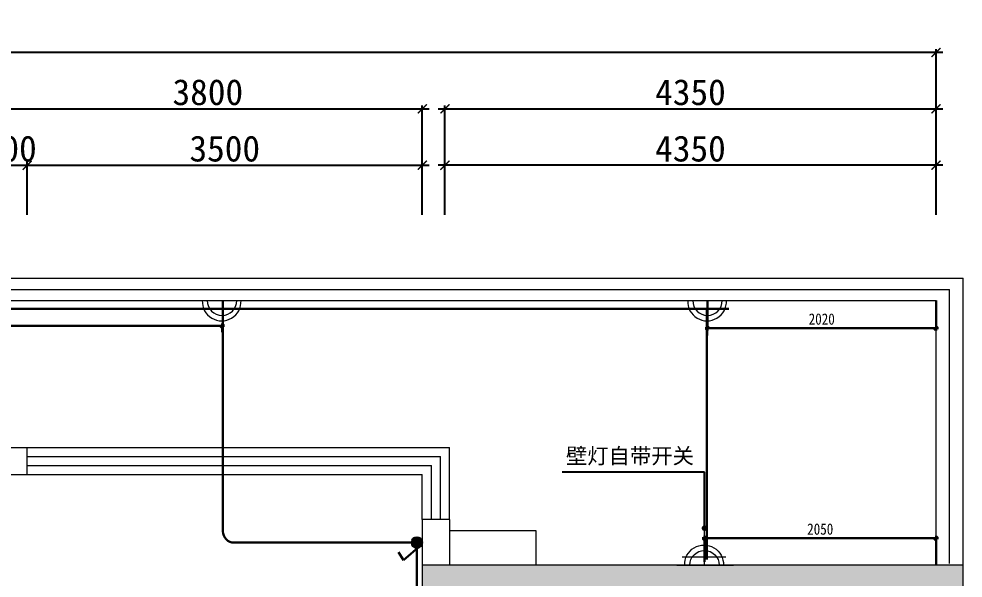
# Model space of a CAD drawing. Header units: millimetres. Extents: x -41640 to 3079702, y -5257903 to 68462.
# Drawn here: x 16109 to 24473, y 49501 to 54458 of the extents above; entities that cross this region are included whole.
import ezdxf

# ---------------------------------------------------------------- set-up
doc = ezdxf.new("R2010")
doc.units = ezdxf.units.MM
doc.header["$LTSCALE"] = 10
doc.linetypes.add('CONTINOUS', pattern=[0])
doc.layers.get('0').update_dxf_attribs({"color": 255})
doc.layers.get('Defpoints').update_dxf_attribs({"color": 255})
for name, color, linetype, lineweight in [('1室外尺寸标注', 3, 'Continuous', 30), ('1灯位开关布线图', 1, 'Continuous', 30), ('1灯位开关布置图', 5, 'Continuous', 30), ('1灯具', 2, 'Continuous', 30), ('1综合天花【灯具图层】', 50, 'Continuous', 13), ('浅线', 251, 'CONTINOUS', 0)]:
    doc.layers.add(name, color=color, linetype=linetype, lineweight=lineweight)
doc.styles.add('(图框)宋体', font='', dxfattribs={"width": 0.8})
doc.styles.get("Standard").update_dxf_attribs({"font": ''})
doc.styles.add('夏建东', font='', dxfattribs={"width": 0.85})
doc.styles.add('宋体', font='', dxfattribs={"height": 2.5})
doc.styles.add('邓林', font='simhei.ttf')
doc.styles.get('(图框)宋体').set_extended_font_data('SimSun')
doc.styles.get('Standard').set_extended_font_data('SimSun')
doc.styles.get('夏建东').set_extended_font_data('SimSun')
doc.styles.get('宋体').set_extended_font_data('SimSun')
doc.dimstyles.new('g', dxfattribs={"dimtxt": 100, "dimasz": 31, "dimexe": 21, "dimexo": 30, "dimgap": 31, "dimtad": 1, "dimtih": 1, "dimtoh": 1, "dimdec": 0, "dimrnd": 10, "dimdsep": 46, "dimtxsty": '夏建东', "dimblk": 'OBLIQUE', "dimcen": 2.5, "dimdle": 21, "dimclrd": 5, "dimclre": 5, "dimclrt": 5, "dimadec": 0, "dimazin": 0, "dimtfac": 1, "dimtdec": 0, "dimtmove": 2, "dimatfit": 3, "dimldrblk": 'DOT', "dimfxl": 300, "dimlwd": -1, "dimlwe": -1, "dimarcsym": 1})
doc.dimstyles.get("Standard").update_dxf_attribs({"dimtxt": 0.18, "dimasz": 0.18, "dimexe": 0.18, "dimexo": 0.0625, "dimgap": 0.09, "dimtad": 0, "dimtih": 1, "dimtoh": 1, "dimdec": 4, "dimzin": 0, "dimdsep": 46, "dimtxsty": 'Standard', "dimcen": 0.09, "dimadec": 0, "dimazin": 0, "dimtfac": 1, "dimtdec": 4, "dimtofl": 0, "dimtmove": 0, "dimatfit": 3, "dimfxl": 1, "dimtolj": 1, "dimtzin": 0, "dimarcsym": 0})

# ---------------------------------------------------------------- blocks, each defined once
blk = doc.blocks.new('_ArchTick')
at = {"color": 0, "linetype": 'ByBlock', "const_width": 0.15}
blk.add_lwpolyline([(-0.5, -0.5), (0.5, 0.5)], dxfattribs=at)
blk = doc.blocks.new('*D236')
at = {"layer": '1室外尺寸标注', "color": 8, "lineweight": -2}
for p, q in [((24292.6, 53160.4), (19822.3, 53160.4)), ((19882.3, 52720.4), (19882.3, 53190.4)), ((24232.6, 52720.4), (24232.6, 53190.4))]:
    blk.add_line(p, q, dxfattribs=at)
at = {"layer": 'Defpoints', "color": 0, "lineweight": 30}
for p in [(19882.3, 53160.4), (19882.3, 52660.4, 0), (24232.6, 52660.4, 0)]:
    blk.add_point(p, dxfattribs=at)
at = {"layer": '1室外尺寸标注', "color": 8, "lineweight": -2, "xscale": 80, "yscale": 80, "zscale": 80, "rotation": 180}
blk.add_blockref('_ArchTick', (19882.3, 53160.4), dxfattribs=at)
at = {"layer": '1室外尺寸标注', "color": 8, "lineweight": -2, "xscale": 80, "yscale": 80, "zscale": 80}
blk.add_blockref('_ArchTick', (24232.6, 53160.4), dxfattribs=at)
at = {"layer": '1室外尺寸标注', "color": 45, "insert": (22057.4, 53306.7), "char_height": 230, "attachment_point": 5, "style": '邓林', "bg_fill": 3, "box_fill_scale": 1.1, "bg_fill_color": 256, "bg_fill_true_color": 13158600, "bg_fill_transparency": 7428512}
blk.add_mtext('4350', dxfattribs=at)
blk = doc.blocks.new('_Dot')
at = {"color": 0, "linetype": 'ByBlock', "lineweight": -2}
blk.add_line((-0.5, 0), (-1, 0), dxfattribs=at)
at = {"color": 0, "linetype": 'ByBlock', "const_width": 0.5}
blk.add_lwpolyline([(-0.25, 0, 1), (0.25, 0, 1)], format="xyb", close=True, dxfattribs=at)
blk = doc.blocks.new('DOT')
at = {"color": 0, "linetype": 'ByBlock'}
blk.add_line((-0.35, 0), (-1, 0), dxfattribs=at)
at = {"color": 0, "linetype": 'ByBlock', "const_width": 0.35}
blk.add_lwpolyline([(-0.175, 0, 1), (0.175, 0, 1)], format="xyb", close=True, dxfattribs=at)
blk = doc.blocks.new('*D241')
at = {"layer": '1室外尺寸标注', "color": 8, "lineweight": -2}
for p, q in [((15822.3, 53660.4), (19742.3, 53660.4)), ((15882.3, 52720.4), (15882.3, 53690.4)), ((19682.3, 52720.4), (19682.3, 53690.4))]:
    blk.add_line(p, q, dxfattribs=at)
at = {"layer": 'Defpoints', "color": 0, "lineweight": 30}
for p in [(19682.3, 53660.4), (15882.3, 52660.4, 0), (19682.3, 52660.4, 0)]:
    blk.add_point(p, dxfattribs=at)
at = {"layer": '1室外尺寸标注', "color": 8, "lineweight": -2, "xscale": 80, "yscale": 80, "zscale": 80, "rotation": 180}
blk.add_blockref('_ArchTick', (15882.3, 53660.4), dxfattribs=at)
at = {"layer": '1室外尺寸标注', "color": 8, "lineweight": -2, "xscale": 80, "yscale": 80, "zscale": 80}
blk.add_blockref('_ArchTick', (19682.3, 53660.4), dxfattribs=at)
at = {"layer": '1室外尺寸标注', "color": 45, "insert": (17782.3, 53806.7), "char_height": 230, "attachment_point": 5, "style": '邓林', "bg_fill": 3, "box_fill_scale": 1.1, "bg_fill_color": 256, "bg_fill_true_color": 13158600, "bg_fill_transparency": 7407916}
blk.add_mtext('3800', dxfattribs=at)
blk = doc.blocks.new('*D242')
at = {"layer": '1室外尺寸标注', "color": 8, "lineweight": -2}
for p, q in [((19822.3, 53660.4), (24292.6, 53660.4)), ((19882.3, 52720.4), (19882.3, 53690.4)), ((24232.6, 52720.4), (24232.6, 53690.4))]:
    blk.add_line(p, q, dxfattribs=at)
at = {"layer": 'Defpoints', "color": 0, "lineweight": 30}
for p in [(24232.6, 53660.4), (19882.3, 52660.4, 0), (24232.6, 52660.4, 0)]:
    blk.add_point(p, dxfattribs=at)
at = {"layer": '1室外尺寸标注', "color": 8, "lineweight": -2, "xscale": 80, "yscale": 80, "zscale": 80, "rotation": 180}
blk.add_blockref('_ArchTick', (19882.3, 53660.4), dxfattribs=at)
at = {"layer": '1室外尺寸标注', "color": 8, "lineweight": -2, "xscale": 80, "yscale": 80, "zscale": 80}
blk.add_blockref('_ArchTick', (24232.6, 53660.4), dxfattribs=at)
at = {"layer": '1室外尺寸标注', "color": 45, "insert": (22057.4, 53806.7), "char_height": 230, "attachment_point": 5, "style": '邓林', "bg_fill": 3, "box_fill_scale": 1.1, "bg_fill_color": 256, "bg_fill_true_color": 13158600, "bg_fill_transparency": 7406976}
blk.add_mtext('4350', dxfattribs=at)
blk = doc.blocks.new('*D243')
at = {"layer": '1室外尺寸标注', "color": 8, "lineweight": -2}
for p, q in [((24292.6, 54160.4), (2922.3, 54160.4)), ((2982.3, 52720.4), (2982.3, 54190.4)), ((24232.6, 52720.4), (24232.6, 54190.4))]:
    blk.add_line(p, q, dxfattribs=at)
at = {"layer": 'Defpoints', "color": 0, "lineweight": 30}
for p in [(2982.3, 54160.4), (2982.3, 52660.4, 0), (24232.6, 52660.4, 0)]:
    blk.add_point(p, dxfattribs=at)
at = {"layer": '1室外尺寸标注', "color": 8, "lineweight": -2, "xscale": 80, "yscale": 80, "zscale": 80, "rotation": 180}
blk.add_blockref('_ArchTick', (2982.3, 54160.4), dxfattribs=at)
at = {"layer": '1室外尺寸标注', "color": 8, "lineweight": -2, "xscale": 80, "yscale": 80, "zscale": 80}
blk.add_blockref('_ArchTick', (24232.6, 54160.4), dxfattribs=at)
at = {"layer": '1室外尺寸标注', "color": 45, "insert": (13607.4, 54306.7), "char_height": 230, "attachment_point": 5, "style": '邓林', "bg_fill": 3, "box_fill_scale": 1.1, "bg_fill_color": 256, "bg_fill_true_color": 13158600, "bg_fill_transparency": 4927696}
blk.add_mtext('21250', dxfattribs=at)
blk = doc.blocks.new('*D275')
at = {"layer": '1室外尺寸标注', "color": 8, "lineweight": -2}
for p, q in [((15822.3, 53160.4), (16242.3, 53160.4)), ((15882.3, 52720.4), (15882.3, 53190.4)), ((16182.3, 52720.4), (16182.3, 53190.4))]:
    blk.add_line(p, q, dxfattribs=at)
at = {"layer": 'Defpoints', "color": 0, "lineweight": 30}
for p in [(15882.3, 52660.4, 0), (16182.3, 52660.4, 0)]:
    blk.add_point(p, dxfattribs=at)
at = {"layer": '1室外尺寸标注', "color": 45, "insert": (16032.3, 53306.7), "char_height": 230, "attachment_point": 5, "style": '邓林', "bg_fill": 3, "box_fill_scale": 1.1, "bg_fill_color": 256, "bg_fill_true_color": 13158600, "bg_fill_transparency": 4934920}
blk.add_mtext('300', dxfattribs=at)
at = {"layer": 'Defpoints', "color": 0, "lineweight": 30}
blk.add_point((16182.3, 53160.4), dxfattribs=at)
at = {"layer": '1室外尺寸标注', "color": 8, "lineweight": -2, "xscale": 80, "yscale": 80, "zscale": 80, "rotation": 180}
blk.add_blockref('_ArchTick', (15882.3, 53160.4), dxfattribs=at)
at = {"layer": '1室外尺寸标注', "color": 8, "lineweight": -2, "xscale": 80, "yscale": 80, "zscale": 80}
blk.add_blockref('_ArchTick', (16182.3, 53160.4), dxfattribs=at)
blk = doc.blocks.new('*D276')
at = {"layer": '1室外尺寸标注', "color": 8, "lineweight": -2}
for p, q in [((16122.3, 53160.4), (19742.3, 53160.4)), ((16182.3, 52720.4), (16182.3, 53190.4)), ((19682.3, 52720.4), (19682.3, 53190.4))]:
    blk.add_line(p, q, dxfattribs=at)
at = {"layer": 'Defpoints', "color": 0, "lineweight": 30}
for p in [(19682.3, 53160.4), (16182.3, 52660.4, 0), (19682.3, 52660.4, 0)]:
    blk.add_point(p, dxfattribs=at)
at = {"layer": '1室外尺寸标注', "color": 8, "lineweight": -2, "xscale": 80, "yscale": 80, "zscale": 80, "rotation": 180}
blk.add_blockref('_ArchTick', (16182.3, 53160.4), dxfattribs=at)
at = {"layer": '1室外尺寸标注', "color": 8, "lineweight": -2, "xscale": 80, "yscale": 80, "zscale": 80}
blk.add_blockref('_ArchTick', (19682.3, 53160.4), dxfattribs=at)
at = {"layer": '1室外尺寸标注', "color": 45, "insert": (17932.3, 53306.7), "char_height": 230, "attachment_point": 5, "style": '邓林', "bg_fill": 3, "box_fill_scale": 1.1, "bg_fill_color": 256, "bg_fill_true_color": 13158600, "bg_fill_transparency": 7377164}
blk.add_mtext('3500', dxfattribs=at)
blk = doc.blocks.new('_Oblique')
at = {"color": 0, "linetype": 'ByBlock', "lineweight": -2}
blk.add_line((-0.5, -0.5), (0.5, 0.5), dxfattribs=at)
blk = doc.blocks.new('*D403')
at = {"layer": '1灯位开关布置图', "color": 5}
for p, q in [((22160.2, 49854.4), (24253.6, 49854.4)), ((22181.2, 49645.5), (22181.2, 49875.4)), ((24232.6, 49620.4), (24232.6, 49875.4))]:
    blk.add_line(p, q, dxfattribs=at)
at = {"layer": 'Defpoints', "color": 0, "lineweight": 30}
for p in [(24232.6, 49854.4), (22181.2, 49615.5), (24232.6, 49590.4)]:
    blk.add_point(p, dxfattribs=at)
at = {"layer": '1灯位开关布置图', "color": 5, "xscale": 31, "yscale": 31, "zscale": 31, "rotation": 180}
blk.add_blockref('_Oblique', (22181.2, 49854.4), dxfattribs=at)
at = {"layer": '1灯位开关布置图', "color": 5, "xscale": 31, "yscale": 31, "zscale": 31}
blk.add_blockref('_Oblique', (24232.6, 49854.4), dxfattribs=at)
at = {"layer": '1灯位开关布置图', "color": 5, "insert": (23206.9, 49935.4), "char_height": 100, "attachment_point": 5, "style": '夏建东'}
blk.add_mtext('2050', dxfattribs=at)
blk = doc.blocks.new('*D404')
at = {"layer": '1灯位开关布置图', "color": 5}
for p, q in [((22207.8, 51960.4), (22207.8, 51694.8)), ((24232.6, 51960.4), (24232.6, 51694.8)), ((24253.6, 51715.8), (22186.8, 51715.8))]:
    blk.add_line(p, q, dxfattribs=at)
at = {"layer": 'Defpoints', "color": 0, "lineweight": 30}
for p in [(22207.8, 51990.4), (24232.6, 51990.4), (22207.8, 51715.8)]:
    blk.add_point(p, dxfattribs=at)
at = {"layer": '1灯位开关布置图', "color": 5, "xscale": 31, "yscale": 31, "zscale": 31, "rotation": 180}
blk.add_blockref('_Oblique', (22207.8, 51715.8), dxfattribs=at)
at = {"layer": '1灯位开关布置图', "color": 5, "xscale": 31, "yscale": 31, "zscale": 31}
blk.add_blockref('_Oblique', (24232.6, 51715.8), dxfattribs=at)
at = {"layer": '1灯位开关布置图', "color": 5, "insert": (23220.2, 51796.8), "char_height": 100, "attachment_point": 5, "style": '夏建东'}
blk.add_mtext('2020', dxfattribs=at)
blk = doc.blocks.new('*D405')
at = {"layer": '1灯位开关布置图', "color": 5}
for p, q in [((17929.1, 51738), (13585.4, 51738)), ((13606.4, 51681.3), (13606.4, 51759)), ((17908.1, 51681.3), (17908.1, 51759))]:
    blk.add_line(p, q, dxfattribs=at)
at = {"layer": 'Defpoints', "color": 0, "lineweight": 30}
for p in [(13606.4, 51738), (13606.4, 51651.3), (17908.1, 51651.3)]:
    blk.add_point(p, dxfattribs=at)
at = {"layer": '1灯位开关布置图', "color": 5, "xscale": 31, "yscale": 31, "zscale": 31, "rotation": 180}
blk.add_blockref('_Oblique', (13606.4, 51738), dxfattribs=at)
at = {"layer": '1灯位开关布置图', "color": 5, "xscale": 31, "yscale": 31, "zscale": 31}
blk.add_blockref('_Oblique', (17908.1, 51738), dxfattribs=at)
at = {"layer": '1灯位开关布置图', "color": 5, "insert": (15757.3, 51819), "char_height": 100, "attachment_point": 5, "style": '夏建东'}
blk.add_mtext('4300', dxfattribs=at)
blk = doc.blocks.new('rtjhrtjrtj')
at = {"layer": '1综合天花【灯具图层】', "lineweight": 15}
for p, q in [((3085760.5, -5346042), (3086263, -5346042)), ((3085807.1, -5346115.3, 6614.3), (3086194, -5346115.3, 6614.3)), ((3086004.5, -5346042), (3086004.5, -5346351))]:
    blk.add_line(p, q, dxfattribs=at)
for centre, radius, start, end in [((3086001, -5346049.2), 171.8, 177.57004, 2.42996), ((3086004.5, -5346042), 130.5, 180, 0)]:
    blk.add_arc(centre, radius, start, end, dxfattribs=at)
blk = doc.blocks.new('单联开关')
at = {"layer": '1灯位开关布线图', "ltscale": 20}
h = blk.add_hatch(dxfattribs=at)
h.set_pattern_fill('ANSI31', scale=74.1312, style=0)
h.set_pattern_definition([(45, (21613.222, 82357.129), (-6.5523343, 6.5523343), [])])
h.paths.add_polyline_path([(88461.9, 78148.4, 1), (88395.2, 78148.4, 1)])
at = {"layer": '1灯位开关布线图', "color": 7}
for p, q in [((88402.4, 78164.9), (88502.9, 78268.3)), ((88502.9, 78268.3), (88541.3, 78221))]:
    blk.add_line(p, q, dxfattribs=at)
blk.add_circle((88428.5, 78148.4), 33.4, dxfattribs=at)

msp = doc.modelspace()

# ---------------------------------------------------------------- hatches: boundary and pattern name
at = {"layer": '浅线'}
h = msp.add_hatch(color=256, dxfattribs=at)
h.paths.add_polyline_path([(19682.3, 45155.4), (19882.3, 45155.4), (19882.3, 49420.4), (24232.6, 49420.4), (24232.6, 48320.4), (24472.6, 48320.4), (24472.6, 49620.4), (19922.3, 49620.4), (19682.3, 49620.4)])
edge = h.paths.add_edge_path(flags=16)
edge.add_line((19778.6, 45771.3), (19882.3, 45771.3))
edge.add_line((19778.6, 46030.8), (19778.6, 45771.3))
edge.add_line((19778.6, 46030.8), (19778.6, 46030.8))
edge.add_line((19778.6, 45771.3), (19778.6, 46030.8))
edge = h.paths.add_edge_path(flags=17)
edge.add_line((19682.3, 46108), (19682.3, 46367.5))
edge.add_line((19682.3, 46367.5), (19682.3, 46108))
edge.add_line((19682.3, 46108), (19776.5, 46108))

# ---------------------------------------------------------------- linework, layer by layer
at = {"layer": '1灯位开关布线图', "linetype": 'Continuous', "lineweight": 30}
msp.add_lwpolyline([(19682.3, 49816), (18015.4, 49816, -0.414214), (17915.4, 49916), (17915.4, 51960.4)], format="xyb", dxfattribs=at)
at = {"layer": '1灯位开关布线图', "linetype": 'Continuous', "lineweight": 30, "elevation": 6614.3}
msp.add_lwpolyline([(4809.6, 51887), (22397.3, 51887)], dxfattribs=at)
at = {"layer": '1灯位开关布线图', "color": 6, "linetype": 'Continuous', "lineweight": 30, "elevation": 6614.3}
msp.add_lwpolyline([(22203.9, 51887), (22203.9, 49666.4)], dxfattribs=at)
at = {"layer": '1灯位开关布线图', "color": 6, "linetype": 'Continuous', "lineweight": 30}
msp.add_lwpolyline([(17782.3, 48364.9), (19533.9, 48364.9, 0.414214), (19633.9, 48464.9), (19633.9, 49816)], format="xyb", dxfattribs=at)
at = {"layer": '浅线'}
for p, q in [((2742.3, 52160.4), (24472.6, 52160.4)), ((24472.6, 49630.4), (24472.6, 52160.4)), ((2862.3, 52060.4), (24352.6, 52060.4)), ((2982.3, 51960.4), (24232.6, 51960.4)), ((24232.6, 49620.4), (24232.6, 51960.4)), ((15332.3, 50660.4), (16182.3, 50660.4)), ((16182.3, 50420.4), (16182.3, 50660.4)), ((16182.3, 50660.4), (19922.3, 50660.4)), ((19922.3, 50020.4), (19922.3, 50660.4)), ((16182.3, 50580.4), (19842.3, 50580.4)), ((19842.3, 50020.4), (19842.3, 50580.4)), ((16182.3, 50500.4), (19762.3, 50500.4)), ((19762.3, 50020.4), (19762.3, 50500.4)), ((15332.3, 50420.4), (16182.3, 50420.4)), ((16182.3, 50420.4), (19682.3, 50420.4)), ((19682.3, 50020.4), (19682.3, 50420.4)), ((19682.3, 50020.4), (19682.3, 45155.4)), ((19922.3, 49620.4), (24472.6, 49620.4)), ((24472.6, 48320.4), (24472.6, 49630.4))]:
    msp.add_line(p, q, dxfattribs=at)
at = {"layer": '浅线', "ltscale": 0.5}
for p, q in [((24352.6, 49630.4), (24352.6, 52060.4)), ((19922.3, 50020.4), (19682.3, 50020.4)), ((19922.3, 50020.4), (19922.3, 49620.4)), ((19682.3, 49620.4), (19922.3, 49620.4))]:
    msp.add_line(p, q, dxfattribs=at)
at = {"layer": '浅线'}
for points in [[(20690.3, 49920.4), (19922.3, 49920.4)], [(20690.3, 49620.4), (20690.3, 49920.4)]]:
    msp.add_lwpolyline(points, dxfattribs=at)

# ---------------------------------------------------------------- block references
at = {"layer": '1灯位开关布线图', "color": 7, "xscale": 1.374053990467793, "yscale": 1.374053990475038, "zscale": 1.374053990399716, "rotation": 174.6999568790713}
msp.add_blockref('单联开关', (150538.8, 145513.4), dxfattribs=at)
at = {"layer": '1灯具'}
for p in [(-3068096.3, 5398002.4), (-3063796.6, 5398002.4)]:
    msp.add_blockref('rtjhrtjrtj', p, dxfattribs=at)
at = {"layer": '1灯具', "xscale": -1, "rotation": 180}
msp.add_blockref('rtjhrtjrtj', (-3063823.2, -5296426.4), dxfattribs=at)

# ---------------------------------------------------------------- texts
at = {"layer": '1灯具', "insert": (20953.9, 50499.3), "char_height": 138.6, "width": 2026.015, "attachment_point": 7, "style": '宋体'}
msp.add_mtext('{\\C2;壁灯自带开关}', dxfattribs=at)

# ---------------------------------------------------------------- dimensions: what is measured, and where the dimension line sits
at = {"layer": '1室外尺寸标注', "color": 45}
for base, p1, p2, picture, middle in [((19682.3, 53660.4, 0), (15882.3, 52660.4), (19682.3, 52660.4), '*D241', (17782.3, 53806.7, 0)), ((19882.3, 53160.4, 0), (24232.6, 52660.4), (19882.3, 52660.4), '*D236', (22057.4, 53306.7, 0))]:
    dim = msp.add_linear_dim(base=base, p1=p1, p2=p2, dimstyle='Standard', override={"dimtxt": 230, "dimasz": 80, "dimexe": 30, "dimexo": 60, "dimgap": 30, "dimtad": 1, "dimtih": 0, "dimtoh": 0, "dimdec": 0, "dimzin": 8, "dimdsep": 44, "dimtxsty": '邓林', "dimblk": 'ArchTick', "dimcen": 2.5, "dimdle": 60, "dimclrd": 8, "dimclre": 8, "dimclrt": 45, "dimtdec": 0, "dimtofl": 1, "dimtmove": 1, "dimldrblk": 'Dot', "dimfxl": 5, "dimtfill": 1, "dimtolj": 0, "dimtzin": 8}, dxfattribs=at)
    dim.commit()
    dim.dimension.update_dxf_attribs({"geometry": picture, "text_midpoint": middle})
at = {"layer": '1灯位开关布置图', "color": 250}
for base, p1, p2, picture, middle in [((22207.8, 51715.8), (24232.6, 51990.4), (22207.8, 51990.4), '*D404', (23220.2, 51796.8)), ((24232.6, 49854.4), (22181.2, 49615.5), (24232.6, 49590.4), '*D403', (23206.9, 49935.4))]:
    dim = msp.add_linear_dim(base=base, p1=p1, p2=p2, dimstyle='g', dxfattribs=at)
    dim.commit()
    dim.dimension.update_dxf_attribs({"geometry": picture, "text_midpoint": middle})
dim = msp.add_linear_dim(base=(13606.4, 51738), p1=(17908.1, 51651.3), p2=(13606.4, 51651.3), text='4300', dimstyle='g', dxfattribs=at)
dim.commit()
dim.dimension.update_dxf_attribs({"geometry": '*D405', "text_midpoint": (15757.3, 51819)})

# ---------------------------------------------------------------- leaders
at = {"layer": '1灯具'}
msp.add_leader([(22181.2, 49943.5), (22181.2, 50439.1), (20920, 50439.1)], dimstyle='Standard', override={"dimtxt": 150, "dimasz": 70, "dimexe": 30, "dimexo": 30, "dimgap": 20, "dimtih": 0, "dimtoh": 0, "dimdec": 0, "dimzin": 8, "dimdsep": 44, "dimtxsty": '(图框)宋体', "dimcen": 0.6, "dimdle": 30, "dimclrd": 250, "dimclre": 250, "dimclrt": 45, "dimtdec": 0, "dimtofl": 1, "dimtmove": 1, "dimldrblk": 'DOT', "dimfxl": 10, "dimfxlon": 1, "dimtfill": 1, "dimtolj": 0, "dimtzin": 8, "dimarcsym": 1}, dxfattribs=at)

# ---------------------------------------------------------------- next in the draw order: dimensions: what is measured, and where the dimension line sits
at = {"layer": '1室外尺寸标注', "color": 45}
dim = msp.add_linear_dim(base=(24232.6, 53660.4, 0), p1=(19882.3, 52660.4), p2=(24232.6, 52660.4), dimstyle='Standard', override={"dimtxt": 230, "dimasz": 80, "dimexe": 30, "dimexo": 60, "dimgap": 30, "dimtad": 1, "dimtih": 0, "dimtoh": 0, "dimdec": 0, "dimzin": 8, "dimdsep": 44, "dimtxsty": '邓林', "dimblk": 'ArchTick', "dimcen": 2.5, "dimdle": 60, "dimclrd": 8, "dimclre": 8, "dimclrt": 45, "dimtdec": 0, "dimtofl": 1, "dimtmove": 1, "dimldrblk": 'Dot', "dimfxl": 5, "dimtfill": 1, "dimtolj": 0, "dimtzin": 8}, dxfattribs=at)
dim.commit()
dim.dimension.update_dxf_attribs({"geometry": '*D242', "text_midpoint": (22057.4, 53806.7, 0)})

# ---------------------------------------------------------------- next in the draw order: dimensions: what is measured, and where the dimension line sits
dim = msp.add_linear_dim(base=(2982.3, 54160.4, 0), p1=(24232.6, 52660.4), p2=(2982.3, 52660.4), dimstyle='Standard', override={"dimtxt": 230, "dimasz": 80, "dimexe": 30, "dimexo": 60, "dimgap": 30, "dimtad": 1, "dimtih": 0, "dimtoh": 0, "dimdec": 0, "dimzin": 8, "dimdsep": 44, "dimtxsty": '邓林', "dimblk": 'ArchTick', "dimcen": 2.5, "dimdle": 60, "dimclrd": 8, "dimclre": 8, "dimclrt": 45, "dimtdec": 0, "dimtofl": 1, "dimtmove": 1, "dimldrblk": 'Dot', "dimfxl": 5, "dimtfill": 1, "dimtolj": 0, "dimtzin": 8}, dxfattribs=at)
dim.commit()
dim.dimension.update_dxf_attribs({"geometry": '*D243', "text_midpoint": (13607.4, 54306.7, 0)})

# ---------------------------------------------------------------- next in the draw order: dimensions: what is measured, and where the dimension line sits
dim = msp.add_linear_dim(base=(16182.3, 53160.4, 0), p1=(15882.3, 52660.4), p2=(16182.3, 52660.4), dimstyle='Standard', override={"dimtxt": 230, "dimasz": 80, "dimexe": 30, "dimexo": 60, "dimgap": 30, "dimtad": 1, "dimtih": 0, "dimtoh": 0, "dimdec": 0, "dimzin": 8, "dimdsep": 44, "dimtxsty": '邓林', "dimblk": 'ArchTick', "dimcen": 2.5, "dimdle": 60, "dimclrd": 8, "dimclre": 8, "dimclrt": 45, "dimtdec": 0, "dimtofl": 1, "dimtmove": 1, "dimldrblk": 'Dot', "dimfxl": 5, "dimtfill": 1, "dimtolj": 0, "dimtzin": 8}, dxfattribs=at)
dim.commit()
dim.dimension.update_dxf_attribs({"geometry": '*D275', "text_midpoint": (16032.3, 53160.4, 0), "dimtype": 160})

# ---------------------------------------------------------------- next in the draw order: dimensions: what is measured, and where the dimension line sits
dim = msp.add_linear_dim(base=(19682.3, 53160.4, 0), p1=(16182.3, 52660.4), p2=(19682.3, 52660.4), dimstyle='Standard', override={"dimtxt": 230, "dimasz": 80, "dimexe": 30, "dimexo": 60, "dimgap": 30, "dimtad": 1, "dimtih": 0, "dimtoh": 0, "dimdec": 0, "dimzin": 8, "dimdsep": 44, "dimtxsty": '邓林', "dimblk": 'ArchTick', "dimcen": 2.5, "dimdle": 60, "dimclrd": 8, "dimclre": 8, "dimclrt": 45, "dimtdec": 0, "dimtofl": 1, "dimtmove": 1, "dimldrblk": 'Dot', "dimfxl": 5, "dimtfill": 1, "dimtolj": 0, "dimtzin": 8}, dxfattribs=at)
dim.commit()
dim.dimension.update_dxf_attribs({"geometry": '*D276', "text_midpoint": (17932.3, 53306.7, 0)})

doc.saveas('drawing.dxf')
